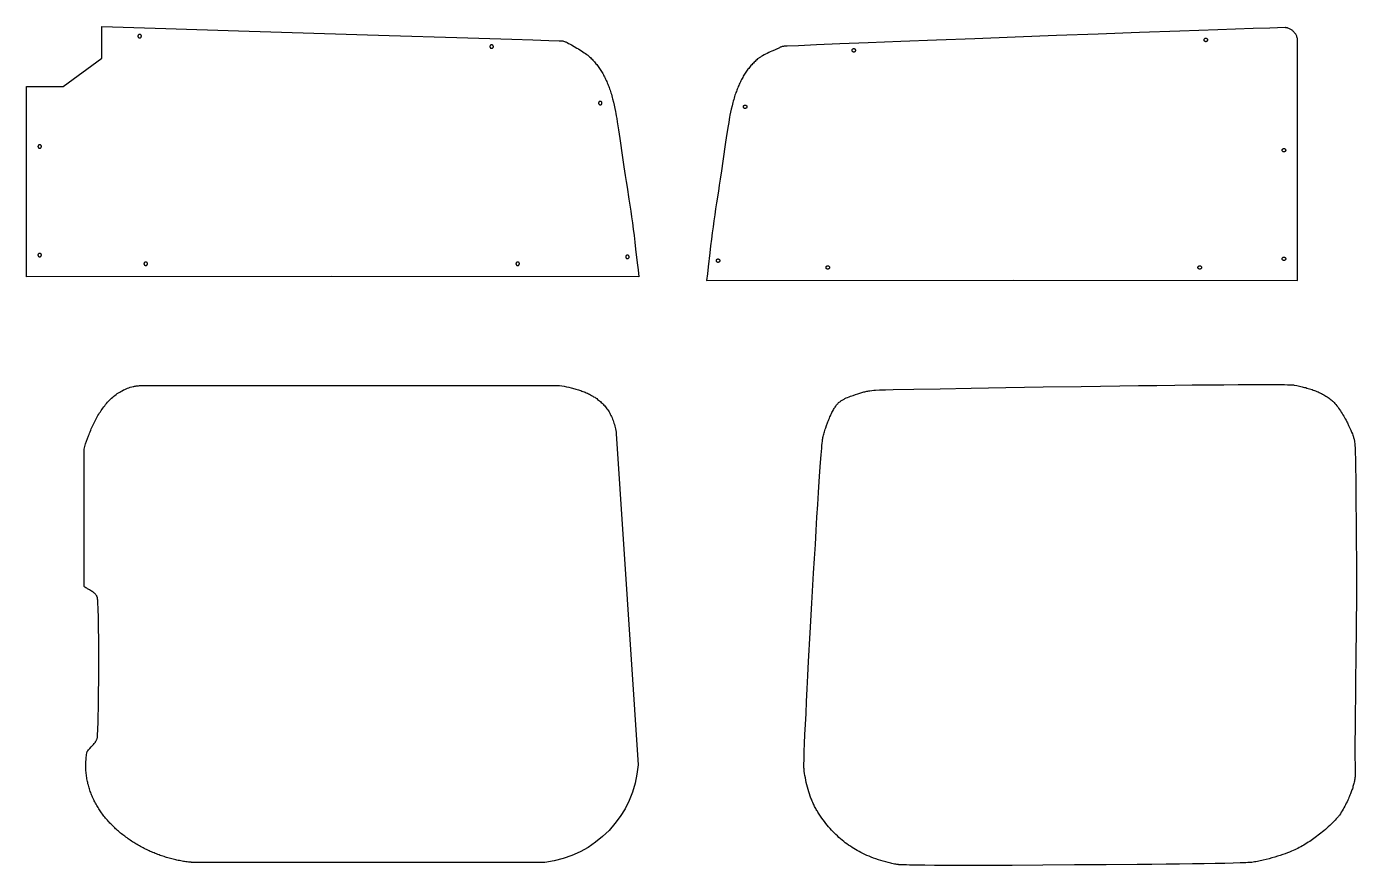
# Model space of a CAD drawing. Extents: x 123 to 7211, y -6292 to -543.
# Drawn here: x 3023 to 4553, y -5514 to -4548 of the extents above; entities that cross this region are included whole.
import ezdxf

# ---------------------------------------------------------------- set-up
doc = ezdxf.new("R2010")
doc.units = 0
doc.layers.add('Default_Layer', color=1, linetype='CONTINUOUS')

msp = doc.modelspace()

# ---------------------------------------------------------------- linework, layer by layer
at = {"layer": 'Default_Layer'}
for points in [[(3727.3, -4836.1), (3374, -4835.8), (3022.8, -4836.2), (3022.8, -4617.2), (3064.9, -4617.2), (3109.4, -4584.6), (3109.4, -4548.1), (3182.9, -4550.4), (3266.6, -4553), (3440.1, -4558.3), (3517.7, -4560.7), (3580.9, -4562.7), (3605.3, -4563.5), (3623.7, -4564.1), (3635.5, -4564.5), (3638.7, -4564.6), (3639.6, -4564.7), (3639.9, -4564.7), (3640.7, -4564.9), (3641.6, -4565.2), (3642.4, -4565.5), (3643.1, -4565.8), (3643.9, -4566.2), (3644.7, -4566.6), (3646.2, -4567.4), (3647.5, -4568.1), (3649.8, -4569.3), (3652.7, -4571), (3656, -4572.9), (3657.8, -4573.9), (3659.5, -4575), (3661.3, -4576.1), (3662.9, -4577.1), (3664.5, -4578.2), (3666, -4579.2), (3667.3, -4580.2), (3667.9, -4580.7), (3668.5, -4581.1), (3669.5, -4582), (3670.5, -4582.9), (3671.5, -4583.8), (3672.5, -4584.8), (3673.4, -4585.8), (3674.4, -4586.8), (3675.3, -4587.8), (3676.2, -4588.8), (3677.1, -4589.8), (3677.9, -4590.9), (3678.8, -4591.9), (3679.6, -4593), (3680.4, -4594.1), (3681.2, -4595.2), (3682, -4596.3), (3682.8, -4597.4), (3683.5, -4598.6), (3684.2, -4599.8), (3685, -4601), (3685.7, -4602.2), (3686.4, -4603.5), (3687.1, -4604.8), (3687.7, -4606.1), (3688.4, -4607.5), (3689, -4608.8), (3689.6, -4610.2), (3690.3, -4611.5), (3690.8, -4612.9), (3691.4, -4614.3), (3692, -4615.7), (3692.5, -4617), (3693, -4618.4), (3693.5, -4619.8), (3694.1, -4621.3), (3694.6, -4622.9), (3695.1, -4624.5), (3695.6, -4626.1), (3696, -4627.9), (3696.5, -4629.6), (3697, -4631.4), (3697.9, -4635), (3698.8, -4638.7), (3699.6, -4642.4), (3700.4, -4645.9), (3700.8, -4648), (3701.2, -4650.7), (3701.8, -4654), (3702.4, -4657.9), (3703.8, -4666.8), (3705.3, -4677), (3708.5, -4698.9), (3710.1, -4709.6), (3711.6, -4719.5), (3712.6, -4726.3), (3713.7, -4733.1), (3715.8, -4746.8), (3716.9, -4753.6), (3717.9, -4760.5), (3718.9, -4767.3), (3719.8, -4774.2), (3720.7, -4781.2), (3721.7, -4788.7), (3722.6, -4796.4), (3723.5, -4804.3), (3725.4, -4820.3), (3726.3, -4828.3), (3727.3, -4836.1)], [(3150.8, -4559.1), (3150.8, -4559.3), (3150.9, -4559.5), (3150.9, -4559.7), (3151, -4559.9), (3151.1, -4560.1), (3151.2, -4560.3), (3151.3, -4560.4), (3151.4, -4560.6), (3151.5, -4560.7), (3151.7, -4560.8), (3151.9, -4560.9), (3152, -4561), (3152.2, -4561.1), (3152.4, -4561.1), (3152.6, -4561.1), (3152.8, -4561.1), (3153, -4561.1), (3153.2, -4561.1), (3153.4, -4561.1), (3153.6, -4561), (3153.8, -4560.9), (3153.9, -4560.8), (3154.1, -4560.7), (3154.2, -4560.6), (3154.4, -4560.4), (3154.5, -4560.3), (3154.6, -4560.1), (3154.7, -4559.9), (3154.7, -4559.7), (3154.8, -4559.5), (3154.8, -4559.3), (3154.8, -4559.1), (3154.8, -4558.9), (3154.8, -4558.7), (3154.7, -4558.5), (3154.7, -4558.4), (3154.6, -4558.2), (3154.5, -4558), (3154.4, -4557.9), (3154.2, -4557.7), (3154.1, -4557.6), (3153.9, -4557.5), (3153.8, -4557.4), (3153.6, -4557.3), (3153.4, -4557.2), (3153.2, -4557.2), (3153, -4557.2), (3152.8, -4557.1), (3152.6, -4557.2), (3152.4, -4557.2), (3152.2, -4557.2), (3152, -4557.3), (3151.9, -4557.4), (3151.7, -4557.5), (3151.5, -4557.6), (3151.4, -4557.7), (3151.3, -4557.9), (3151.2, -4558), (3151.1, -4558.2), (3151, -4558.4), (3150.9, -4558.5), (3150.9, -4558.7), (3150.8, -4558.9), (3150.8, -4559.1)], [(4485.2, -4562.9), (4485.2, -4562.8), (4485, -4561.9), (4484.8, -4561), (4484.5, -4560.1), (4484.2, -4559.3), (4483.9, -4558.5), (4483.5, -4557.7), (4483, -4556.9), (4482.5, -4556.2), (4482, -4555.5), (4481.4, -4554.8), (4480.8, -4554.1), (4480.2, -4553.5), (4479.5, -4552.9), (4478.8, -4552.4), (4478.1, -4551.9), (4477.4, -4551.4), (4476.6, -4551), (4475.8, -4550.6), (4475, -4550.2), (4474.1, -4549.9), (4473.4, -4549.7), (4472.6, -4549.5), (4471.8, -4549.4), (4471.1, -4549.3), (4471, -4549.2), (4453.1, -4549.8), (4434.2, -4550.4), (4393.5, -4551.8), (4349.6, -4553.4), (4303.4, -4555), (4255.9, -4556.7), (4207.9, -4558.5), (4160.3, -4560.3), (4114, -4562.1), (4069.7, -4563.8), (4028.5, -4565.4), (3991.1, -4566.8), (3958.5, -4568.1), (3931.5, -4569.2), (3911.1, -4570.1), (3898, -4570.6), (3894.5, -4570.8), (3893.5, -4570.9), (3893.2, -4570.9), (3892.3, -4571.1), (3891.5, -4571.4), (3890.7, -4571.7), (3889.9, -4572), (3889.1, -4572.4), (3888.4, -4572.8), (3886.8, -4573.6), (3886.3, -4573.8), (3885.5, -4574.2), (3883.2, -4575.2), (3880.2, -4576.5), (3878.5, -4577.3), (3876.7, -4578.1), (3874.9, -4579), (3873.1, -4579.9), (3871.3, -4580.8), (3869.6, -4581.8), (3867.9, -4582.7), (3867.2, -4583.2), (3866.4, -4583.6), (3865.7, -4584.1), (3865.1, -4584.6), (3864.5, -4585), (3863.9, -4585.4), (3862.9, -4586.3), (3861.9, -4587.2), (3860.9, -4588.2), (3859.9, -4589.1), (3859, -4590.1), (3858.1, -4591.1), (3857.1, -4592.1), (3856.2, -4593.1), (3855.3, -4594.1), (3854.5, -4595.2), (3853.6, -4596.3), (3852.8, -4597.3), (3852, -4598.4), (3851.2, -4599.5), (3850.4, -4600.6), (3849.6, -4601.8), (3848.9, -4602.9), (3848.2, -4604.1), (3847.4, -4605.3), (3846.7, -4606.6), (3846, -4607.8), (3845.3, -4609.1), (3844.7, -4610.4), (3844, -4611.8), (3843.4, -4613.1), (3842.8, -4614.5), (3842.2, -4615.9), (3841.6, -4617.2), (3841, -4618.6), (3840.4, -4620), (3839.9, -4621.4), (3839.4, -4622.7), (3838.9, -4624.1), (3838.4, -4625.6), (3837.8, -4627.2), (3837.3, -4628.8), (3836.9, -4630.5), (3836.4, -4632.2), (3835.9, -4633.9), (3835.4, -4635.7), (3834.5, -4639.4), (3833.6, -4643), (3832.8, -4646.7), (3832, -4650.2), (3831.6, -4652.3), (3831.2, -4655), (3830.6, -4658.4), (3830, -4662.2), (3828.6, -4671.1), (3827.1, -4681.3), (3823.9, -4703.2), (3822.3, -4714), (3820.8, -4723.8), (3819.8, -4730.6), (3818.7, -4737.5), (3816.6, -4751.1), (3815.5, -4758), (3814.5, -4764.8), (3813.5, -4771.7), (3812.6, -4778.5), (3811.7, -4785.6), (3810.7, -4793), (3809.8, -4800.7), (3808.9, -4808.6), (3807, -4824.6), (3806.1, -4832.6), (3805.1, -4840.5), (4158.4, -4840.1), (4485.2, -4840.6), (4485.2, -4568), (4485.2, -4562.9)], [(3555.8, -4571.1), (3555.8, -4571.3), (3555.9, -4571.5), (3555.9, -4571.7), (3556, -4571.9), (3556.1, -4572.1), (3556.2, -4572.3), (3556.3, -4572.4), (3556.4, -4572.6), (3556.5, -4572.7), (3556.7, -4572.8), (3556.9, -4572.9), (3557, -4573), (3557.2, -4573.1), (3557.4, -4573.1), (3557.6, -4573.1), (3557.8, -4573.1), (3558, -4573.1), (3558.2, -4573.1), (3558.4, -4573.1), (3558.6, -4573), (3558.8, -4572.9), (3558.9, -4572.8), (3559.1, -4572.7), (3559.2, -4572.6), (3559.4, -4572.4), (3559.5, -4572.3), (3559.6, -4572.1), (3559.7, -4571.9), (3559.7, -4571.7), (3559.8, -4571.5), (3559.8, -4571.3), (3559.8, -4571.1), (3559.8, -4570.9), (3559.8, -4570.7), (3559.7, -4570.5), (3559.7, -4570.4), (3559.6, -4570.2), (3559.5, -4570), (3559.4, -4569.9), (3559.2, -4569.7), (3559.1, -4569.6), (3558.9, -4569.5), (3558.8, -4569.4), (3558.6, -4569.3), (3558.4, -4569.2), (3558.2, -4569.2), (3558, -4569.2), (3557.8, -4569.1), (3557.6, -4569.2), (3557.4, -4569.2), (3557.2, -4569.2), (3557, -4569.3), (3556.9, -4569.4), (3556.7, -4569.5), (3556.5, -4569.6), (3556.4, -4569.7), (3556.3, -4569.9), (3556.2, -4570), (3556.1, -4570.2), (3556, -4570.4), (3555.9, -4570.5), (3555.9, -4570.7), (3555.8, -4570.9), (3555.8, -4571.1)], [(3976.6, -4575.5), (3976.6, -4575.7), (3976.5, -4575.9), (3976.5, -4576.1), (3976.4, -4576.2), (3976.3, -4576.4), (3976.2, -4576.6), (3976.1, -4576.7), (3976, -4576.9), (3975.9, -4577), (3975.7, -4577.1), (3975.5, -4577.2), (3975.4, -4577.3), (3975.2, -4577.4), (3975, -4577.4), (3974.8, -4577.5), (3974.6, -4577.5), (3974.4, -4577.5), (3974.2, -4577.4), (3974, -4577.4), (3973.8, -4577.3), (3973.6, -4577.2), (3973.5, -4577.1), (3973.3, -4577), (3973.2, -4576.9), (3973, -4576.7), (3972.9, -4576.6), (3972.8, -4576.4), (3972.7, -4576.2), (3972.7, -4576.1), (3972.6, -4575.9), (3972.6, -4575.7), (3972.6, -4575.5), (3972.6, -4575.3), (3972.6, -4575.1), (3972.7, -4574.9), (3972.7, -4574.7), (3972.8, -4574.5), (3972.9, -4574.3), (3973, -4574.2), (3973.2, -4574.1), (3973.3, -4573.9), (3973.5, -4573.8), (3973.6, -4573.7), (3973.8, -4573.6), (3974, -4573.6), (3974.2, -4573.5), (3974.4, -4573.5), (3974.6, -4573.5), (3974.8, -4573.5), (3975, -4573.5), (3975.2, -4573.6), (3975.4, -4573.6), (3975.5, -4573.7), (3975.7, -4573.8), (3975.9, -4573.9), (3976, -4574.1), (3976.1, -4574.2), (3976.2, -4574.3), (3976.3, -4574.5), (3976.4, -4574.7), (3976.5, -4574.9), (3976.5, -4575.1), (3976.6, -4575.3), (3976.6, -4575.5)], [(4381.6, -4563.5), (4381.6, -4563.7), (4381.5, -4563.9), (4381.5, -4564.1), (4381.4, -4564.2), (4381.3, -4564.4), (4381.2, -4564.6), (4381.1, -4564.7), (4381, -4564.9), (4380.9, -4565), (4380.7, -4565.1), (4380.5, -4565.2), (4380.4, -4565.3), (4380.2, -4565.4), (4380, -4565.4), (4379.8, -4565.5), (4379.6, -4565.5), (4379.4, -4565.5), (4379.2, -4565.4), (4379, -4565.4), (4378.8, -4565.3), (4378.6, -4565.2), (4378.5, -4565.1), (4378.3, -4565), (4378.2, -4564.9), (4378, -4564.7), (4377.9, -4564.6), (4377.8, -4564.4), (4377.7, -4564.2), (4377.7, -4564.1), (4377.6, -4563.9), (4377.6, -4563.7), (4377.6, -4563.5), (4377.6, -4563.3), (4377.6, -4563.1), (4377.7, -4562.9), (4377.7, -4562.7), (4377.8, -4562.5), (4377.9, -4562.3), (4378, -4562.2), (4378.2, -4562.1), (4378.3, -4561.9), (4378.5, -4561.8), (4378.6, -4561.7), (4378.8, -4561.6), (4379, -4561.6), (4379.2, -4561.5), (4379.4, -4561.5), (4379.6, -4561.5), (4379.8, -4561.5), (4380, -4561.5), (4380.2, -4561.6), (4380.4, -4561.6), (4380.5, -4561.7), (4380.7, -4561.8), (4380.9, -4561.9), (4381, -4562.1), (4381.1, -4562.2), (4381.2, -4562.3), (4381.3, -4562.5), (4381.4, -4562.7), (4381.5, -4562.9), (4381.5, -4563.1), (4381.6, -4563.3), (4381.6, -4563.5)], [(3680.8, -4636.1), (3680.8, -4636.3), (3680.9, -4636.5), (3680.9, -4636.7), (3681, -4636.9), (3681.1, -4637.1), (3681.2, -4637.3), (3681.3, -4637.4), (3681.4, -4637.6), (3681.5, -4637.7), (3681.7, -4637.8), (3681.9, -4637.9), (3682, -4638), (3682.2, -4638.1), (3682.4, -4638.1), (3682.6, -4638.1), (3682.8, -4638.1), (3683, -4638.1), (3683.2, -4638.1), (3683.4, -4638.1), (3683.6, -4638), (3683.8, -4637.9), (3683.9, -4637.8), (3684.1, -4637.7), (3684.2, -4637.6), (3684.4, -4637.4), (3684.5, -4637.3), (3684.6, -4637.1), (3684.7, -4636.9), (3684.7, -4636.7), (3684.8, -4636.5), (3684.8, -4636.3), (3684.8, -4636.1), (3684.8, -4635.9), (3684.8, -4635.7), (3684.7, -4635.5), (3684.7, -4635.4), (3684.6, -4635.2), (3684.5, -4635), (3684.4, -4634.9), (3684.2, -4634.7), (3684.1, -4634.6), (3683.9, -4634.5), (3683.8, -4634.4), (3683.6, -4634.3), (3683.4, -4634.2), (3683.2, -4634.2), (3683, -4634.2), (3682.8, -4634.1), (3682.6, -4634.2), (3682.4, -4634.2), (3682.2, -4634.2), (3682, -4634.3), (3681.9, -4634.4), (3681.7, -4634.5), (3681.5, -4634.6), (3681.4, -4634.7), (3681.3, -4634.9), (3681.2, -4635), (3681.1, -4635.2), (3681, -4635.4), (3680.9, -4635.5), (3680.9, -4635.7), (3680.8, -4635.9), (3680.8, -4636.1)], [(3851.6, -4640.5), (3851.6, -4640.7), (3851.5, -4640.9), (3851.5, -4641.1), (3851.4, -4641.2), (3851.3, -4641.4), (3851.2, -4641.6), (3851.1, -4641.7), (3851, -4641.9), (3850.9, -4642), (3850.7, -4642.1), (3850.5, -4642.2), (3850.4, -4642.3), (3850.2, -4642.4), (3850, -4642.4), (3849.8, -4642.5), (3849.6, -4642.5), (3849.4, -4642.5), (3849.2, -4642.4), (3849, -4642.4), (3848.8, -4642.3), (3848.6, -4642.2), (3848.5, -4642.1), (3848.3, -4642), (3848.2, -4641.9), (3848, -4641.7), (3847.9, -4641.6), (3847.8, -4641.4), (3847.7, -4641.2), (3847.7, -4641.1), (3847.6, -4640.9), (3847.6, -4640.7), (3847.6, -4640.5), (3847.6, -4640.3), (3847.6, -4640.1), (3847.7, -4639.9), (3847.7, -4639.7), (3847.8, -4639.5), (3847.9, -4639.3), (3848, -4639.2), (3848.2, -4639.1), (3848.3, -4638.9), (3848.5, -4638.8), (3848.6, -4638.7), (3848.8, -4638.6), (3849, -4638.6), (3849.2, -4638.5), (3849.4, -4638.5), (3849.6, -4638.5), (3849.8, -4638.5), (3850, -4638.5), (3850.2, -4638.6), (3850.4, -4638.6), (3850.5, -4638.7), (3850.7, -4638.8), (3850.9, -4638.9), (3851, -4639.1), (3851.1, -4639.2), (3851.2, -4639.3), (3851.3, -4639.5), (3851.4, -4639.7), (3851.5, -4639.9), (3851.5, -4640.1), (3851.6, -4640.3), (3851.6, -4640.5)], [(3035.8, -4686.1), (3035.8, -4686.3), (3035.9, -4686.5), (3035.9, -4686.7), (3036, -4686.9), (3036.1, -4687.1), (3036.2, -4687.3), (3036.3, -4687.4), (3036.4, -4687.6), (3036.5, -4687.7), (3036.7, -4687.8), (3036.9, -4687.9), (3037, -4688), (3037.2, -4688.1), (3037.4, -4688.1), (3037.6, -4688.1), (3037.8, -4688.1), (3038, -4688.1), (3038.2, -4688.1), (3038.4, -4688.1), (3038.6, -4688), (3038.8, -4687.9), (3038.9, -4687.8), (3039.1, -4687.7), (3039.2, -4687.6), (3039.4, -4687.4), (3039.5, -4687.3), (3039.6, -4687.1), (3039.7, -4686.9), (3039.7, -4686.7), (3039.8, -4686.5), (3039.8, -4686.3), (3039.8, -4686.1), (3039.8, -4685.9), (3039.8, -4685.7), (3039.7, -4685.5), (3039.7, -4685.4), (3039.6, -4685.2), (3039.5, -4685), (3039.4, -4684.9), (3039.2, -4684.7), (3039.1, -4684.6), (3038.9, -4684.5), (3038.8, -4684.4), (3038.6, -4684.3), (3038.4, -4684.2), (3038.2, -4684.2), (3038, -4684.2), (3037.8, -4684.1), (3037.6, -4684.2), (3037.4, -4684.2), (3037.2, -4684.2), (3037, -4684.3), (3036.9, -4684.4), (3036.7, -4684.5), (3036.5, -4684.6), (3036.4, -4684.7), (3036.3, -4684.9), (3036.2, -4685), (3036.1, -4685.2), (3036, -4685.4), (3035.9, -4685.5), (3035.9, -4685.7), (3035.8, -4685.9), (3035.8, -4686.1)], [(4471.5, -4690.5), (4471.5, -4690.7), (4471.4, -4690.9), (4471.4, -4691.1), (4471.3, -4691.2), (4471.2, -4691.4), (4471.1, -4691.6), (4471, -4691.7), (4470.9, -4691.9), (4470.8, -4692), (4470.6, -4692.1), (4470.4, -4692.2), (4470.3, -4692.3), (4470.1, -4692.4), (4469.9, -4692.4), (4469.7, -4692.5), (4469.5, -4692.5), (4469.3, -4692.5), (4469.1, -4692.4), (4468.9, -4692.4), (4468.7, -4692.3), (4468.5, -4692.2), (4468.4, -4692.1), (4468.2, -4692), (4468.1, -4691.9), (4467.9, -4691.7), (4467.8, -4691.6), (4467.7, -4691.4), (4467.6, -4691.2), (4467.6, -4691.1), (4467.5, -4690.9), (4467.5, -4690.7), (4467.5, -4690.5), (4467.5, -4690.3), (4467.5, -4690.1), (4467.6, -4689.9), (4467.6, -4689.7), (4467.7, -4689.5), (4467.8, -4689.3), (4467.9, -4689.2), (4468.1, -4689.1), (4468.2, -4688.9), (4468.4, -4688.8), (4468.5, -4688.7), (4468.7, -4688.6), (4468.9, -4688.6), (4469.1, -4688.5), (4469.3, -4688.5), (4469.5, -4688.5), (4469.7, -4688.5), (4469.9, -4688.5), (4470.1, -4688.6), (4470.3, -4688.6), (4470.4, -4688.7), (4470.6, -4688.8), (4470.8, -4688.9), (4470.9, -4689.1), (4471, -4689.2), (4471.1, -4689.3), (4471.2, -4689.5), (4471.3, -4689.7), (4471.4, -4689.9), (4471.4, -4690.1), (4471.5, -4690.3), (4471.5, -4690.5)], [(3035.8, -4811.1), (3035.8, -4811.3), (3035.9, -4811.5), (3035.9, -4811.7), (3036, -4811.9), (3036.1, -4812.1), (3036.2, -4812.3), (3036.3, -4812.4), (3036.4, -4812.6), (3036.5, -4812.7), (3036.7, -4812.8), (3036.9, -4812.9), (3037, -4813), (3037.2, -4813.1), (3037.4, -4813.1), (3037.6, -4813.1), (3037.8, -4813.1), (3038, -4813.1), (3038.2, -4813.1), (3038.4, -4813.1), (3038.6, -4813), (3038.8, -4812.9), (3038.9, -4812.8), (3039.1, -4812.7), (3039.2, -4812.6), (3039.4, -4812.4), (3039.5, -4812.3), (3039.6, -4812.1), (3039.7, -4811.9), (3039.7, -4811.7), (3039.8, -4811.5), (3039.8, -4811.3), (3039.8, -4811.1), (3039.8, -4810.9), (3039.8, -4810.7), (3039.7, -4810.5), (3039.7, -4810.4), (3039.6, -4810.2), (3039.5, -4810), (3039.4, -4809.9), (3039.2, -4809.7), (3039.1, -4809.6), (3038.9, -4809.5), (3038.8, -4809.4), (3038.6, -4809.3), (3038.4, -4809.2), (3038.2, -4809.2), (3038, -4809.2), (3037.8, -4809.1), (3037.6, -4809.2), (3037.4, -4809.2), (3037.2, -4809.2), (3037, -4809.3), (3036.9, -4809.4), (3036.7, -4809.5), (3036.5, -4809.6), (3036.4, -4809.7), (3036.3, -4809.9), (3036.2, -4810), (3036.1, -4810.2), (3036, -4810.4), (3035.9, -4810.5), (3035.9, -4810.7), (3035.8, -4810.9), (3035.8, -4811.1)], [(3157.8, -4821.1), (3157.8, -4821.3), (3157.9, -4821.5), (3157.9, -4821.7), (3158, -4821.9), (3158.1, -4822.1), (3158.2, -4822.3), (3158.3, -4822.4), (3158.4, -4822.6), (3158.5, -4822.7), (3158.7, -4822.8), (3158.9, -4822.9), (3159, -4823), (3159.2, -4823.1), (3159.4, -4823.1), (3159.6, -4823.1), (3159.8, -4823.1), (3160, -4823.1), (3160.2, -4823.1), (3160.4, -4823.1), (3160.6, -4823), (3160.8, -4822.9), (3160.9, -4822.8), (3161.1, -4822.7), (3161.2, -4822.6), (3161.4, -4822.4), (3161.5, -4822.3), (3161.6, -4822.1), (3161.7, -4821.9), (3161.7, -4821.7), (3161.8, -4821.5), (3161.8, -4821.3), (3161.8, -4821.1), (3161.8, -4820.9), (3161.8, -4820.7), (3161.7, -4820.5), (3161.7, -4820.4), (3161.6, -4820.2), (3161.5, -4820), (3161.4, -4819.9), (3161.2, -4819.7), (3161.1, -4819.6), (3160.9, -4819.5), (3160.8, -4819.4), (3160.6, -4819.3), (3160.4, -4819.2), (3160.2, -4819.2), (3160, -4819.2), (3159.8, -4819.1), (3159.6, -4819.2), (3159.4, -4819.2), (3159.2, -4819.2), (3159, -4819.3), (3158.9, -4819.4), (3158.7, -4819.5), (3158.5, -4819.6), (3158.4, -4819.7), (3158.3, -4819.9), (3158.2, -4820), (3158.1, -4820.2), (3158, -4820.4), (3157.9, -4820.5), (3157.9, -4820.7), (3157.8, -4820.9), (3157.8, -4821.1)], [(3585.8, -4821.1), (3585.8, -4821.3), (3585.9, -4821.5), (3585.9, -4821.7), (3586, -4821.9), (3586.1, -4822.1), (3586.2, -4822.3), (3586.3, -4822.4), (3586.4, -4822.6), (3586.5, -4822.7), (3586.7, -4822.8), (3586.9, -4822.9), (3587, -4823), (3587.2, -4823.1), (3587.4, -4823.1), (3587.6, -4823.1), (3587.8, -4823.1), (3588, -4823.1), (3588.2, -4823.1), (3588.4, -4823.1), (3588.6, -4823), (3588.8, -4822.9), (3588.9, -4822.8), (3589.1, -4822.7), (3589.2, -4822.6), (3589.4, -4822.4), (3589.5, -4822.3), (3589.6, -4822.1), (3589.7, -4821.9), (3589.7, -4821.7), (3589.8, -4821.5), (3589.8, -4821.3), (3589.8, -4821.1), (3589.8, -4820.9), (3589.8, -4820.7), (3589.7, -4820.5), (3589.7, -4820.4), (3589.6, -4820.2), (3589.5, -4820), (3589.4, -4819.9), (3589.2, -4819.7), (3589.1, -4819.6), (3588.9, -4819.5), (3588.8, -4819.4), (3588.6, -4819.3), (3588.4, -4819.2), (3588.2, -4819.2), (3588, -4819.2), (3587.8, -4819.1), (3587.6, -4819.2), (3587.4, -4819.2), (3587.2, -4819.2), (3587, -4819.3), (3586.9, -4819.4), (3586.7, -4819.5), (3586.5, -4819.6), (3586.4, -4819.7), (3586.3, -4819.9), (3586.2, -4820), (3586.1, -4820.2), (3586, -4820.4), (3585.9, -4820.5), (3585.9, -4820.7), (3585.8, -4820.9), (3585.8, -4821.1)], [(3712.1, -4813.2), (3712.1, -4813.5), (3712.1, -4813.7), (3712.2, -4813.8), (3712.2, -4814), (3712.3, -4814.2), (3712.4, -4814.4), (3712.5, -4814.5), (3712.6, -4814.7), (3712.8, -4814.8), (3712.9, -4814.9), (3713.1, -4815), (3713.3, -4815.1), (3713.5, -4815.2), (3713.7, -4815.2), (3713.9, -4815.2), (3714.1, -4815.2), (3714.3, -4815.2), (3714.5, -4815.2), (3714.7, -4815.2), (3714.8, -4815.1), (3715, -4815), (3715.2, -4814.9), (3715.3, -4814.8), (3715.5, -4814.7), (3715.6, -4814.5), (3715.7, -4814.4), (3715.8, -4814.2), (3715.9, -4814), (3716, -4813.8), (3716, -4813.7), (3716.1, -4813.5), (3716.1, -4813.2), (3716.1, -4813), (3716, -4812.8), (3716, -4812.7), (3715.9, -4812.5), (3715.8, -4812.3), (3715.7, -4812.1), (3715.6, -4812), (3715.5, -4811.8), (3715.3, -4811.7), (3715.2, -4811.6), (3715, -4811.5), (3714.8, -4811.4), (3714.7, -4811.3), (3714.5, -4811.3), (3714.3, -4811.3), (3714.1, -4811.2), (3713.9, -4811.3), (3713.7, -4811.3), (3713.5, -4811.3), (3713.3, -4811.4), (3713.1, -4811.5), (3712.9, -4811.6), (3712.8, -4811.7), (3712.6, -4811.8), (3712.5, -4812), (3712.4, -4812.1), (3712.3, -4812.3), (3712.2, -4812.5), (3712.2, -4812.7), (3712.1, -4812.8), (3712.1, -4813), (3712.1, -4813.2)], [(3820.3, -4817.6), (3820.3, -4817.8), (3820.3, -4818), (3820.3, -4818.2), (3820.2, -4818.4), (3820.1, -4818.5), (3820, -4818.7), (3819.9, -4818.8), (3819.8, -4819), (3819.6, -4819.1), (3819.5, -4819.2), (3819.3, -4819.3), (3819.1, -4819.4), (3818.9, -4819.5), (3818.7, -4819.5), (3818.5, -4819.6), (3818.3, -4819.6), (3818.1, -4819.6), (3817.9, -4819.5), (3817.7, -4819.5), (3817.6, -4819.4), (3817.4, -4819.3), (3817.2, -4819.2), (3817.1, -4819.1), (3816.9, -4819), (3816.8, -4818.8), (3816.7, -4818.7), (3816.6, -4818.5), (3816.5, -4818.4), (3816.4, -4818.2), (3816.4, -4818), (3816.4, -4817.8), (3816.3, -4817.6), (3816.4, -4817.4), (3816.4, -4817.2), (3816.4, -4817), (3816.5, -4816.8), (3816.6, -4816.6), (3816.7, -4816.5), (3816.8, -4816.3), (3816.9, -4816.2), (3817.1, -4816), (3817.2, -4815.9), (3817.4, -4815.8), (3817.6, -4815.7), (3817.7, -4815.7), (3817.9, -4815.6), (3818.1, -4815.6), (3818.3, -4815.6), (3818.5, -4815.6), (3818.7, -4815.6), (3818.9, -4815.7), (3819.1, -4815.7), (3819.3, -4815.8), (3819.5, -4815.9), (3819.6, -4816), (3819.8, -4816.2), (3819.9, -4816.3), (3820, -4816.5), (3820.1, -4816.6), (3820.2, -4816.8), (3820.3, -4817), (3820.3, -4817.2), (3820.3, -4817.4), (3820.3, -4817.6)], [(4471.5, -4815.5), (4471.5, -4815.7), (4471.4, -4815.9), (4471.4, -4816.1), (4471.3, -4816.2), (4471.2, -4816.4), (4471.1, -4816.6), (4471, -4816.7), (4470.9, -4816.9), (4470.8, -4817), (4470.6, -4817.1), (4470.4, -4817.2), (4470.3, -4817.3), (4470.1, -4817.4), (4469.9, -4817.4), (4469.7, -4817.5), (4469.5, -4817.5), (4469.3, -4817.5), (4469.1, -4817.4), (4468.9, -4817.4), (4468.7, -4817.3), (4468.5, -4817.2), (4468.4, -4817.1), (4468.2, -4817), (4468.1, -4816.9), (4467.9, -4816.7), (4467.8, -4816.6), (4467.7, -4816.4), (4467.6, -4816.2), (4467.6, -4816.1), (4467.5, -4815.9), (4467.5, -4815.7), (4467.5, -4815.5), (4467.5, -4815.3), (4467.5, -4815.1), (4467.6, -4814.9), (4467.6, -4814.7), (4467.7, -4814.5), (4467.8, -4814.3), (4467.9, -4814.2), (4468.1, -4814.1), (4468.2, -4813.9), (4468.4, -4813.8), (4468.5, -4813.7), (4468.7, -4813.6), (4468.9, -4813.6), (4469.1, -4813.5), (4469.3, -4813.5), (4469.5, -4813.5), (4469.7, -4813.5), (4469.9, -4813.5), (4470.1, -4813.6), (4470.3, -4813.6), (4470.4, -4813.7), (4470.6, -4813.8), (4470.8, -4813.9), (4470.9, -4814.1), (4471, -4814.2), (4471.1, -4814.3), (4471.2, -4814.5), (4471.3, -4814.7), (4471.4, -4814.9), (4471.4, -4815.1), (4471.5, -4815.3), (4471.5, -4815.5)], [(3946.6, -4825.5), (3946.6, -4825.7), (3946.5, -4825.9), (3946.5, -4826.1), (3946.4, -4826.2), (3946.3, -4826.4), (3946.2, -4826.6), (3946.1, -4826.7), (3946, -4826.9), (3945.9, -4827), (3945.7, -4827.1), (3945.5, -4827.2), (3945.4, -4827.3), (3945.2, -4827.4), (3945, -4827.4), (3944.8, -4827.5), (3944.6, -4827.5), (3944.4, -4827.5), (3944.2, -4827.4), (3944, -4827.4), (3943.8, -4827.3), (3943.6, -4827.2), (3943.5, -4827.1), (3943.3, -4827), (3943.2, -4826.9), (3943, -4826.7), (3942.9, -4826.6), (3942.8, -4826.4), (3942.7, -4826.2), (3942.7, -4826.1), (3942.6, -4825.9), (3942.6, -4825.7), (3942.6, -4825.5), (3942.6, -4825.3), (3942.6, -4825.1), (3942.7, -4824.9), (3942.7, -4824.7), (3942.8, -4824.5), (3942.9, -4824.3), (3943, -4824.2), (3943.2, -4824.1), (3943.3, -4823.9), (3943.5, -4823.8), (3943.6, -4823.7), (3943.8, -4823.6), (3944, -4823.6), (3944.2, -4823.5), (3944.4, -4823.5), (3944.6, -4823.5), (3944.8, -4823.5), (3945, -4823.5), (3945.2, -4823.6), (3945.4, -4823.6), (3945.5, -4823.7), (3945.7, -4823.8), (3945.9, -4823.9), (3946, -4824.1), (3946.1, -4824.2), (3946.2, -4824.3), (3946.3, -4824.5), (3946.4, -4824.7), (3946.5, -4824.9), (3946.5, -4825.1), (3946.6, -4825.3), (3946.6, -4825.5)], [(4374.6, -4825.5), (4374.6, -4825.7), (4374.5, -4825.9), (4374.5, -4826.1), (4374.4, -4826.2), (4374.3, -4826.4), (4374.2, -4826.6), (4374.1, -4826.7), (4374, -4826.9), (4373.9, -4827), (4373.7, -4827.1), (4373.5, -4827.2), (4373.4, -4827.3), (4373.2, -4827.4), (4373, -4827.4), (4372.8, -4827.5), (4372.6, -4827.5), (4372.4, -4827.5), (4372.2, -4827.4), (4372, -4827.4), (4371.8, -4827.3), (4371.6, -4827.2), (4371.5, -4827.1), (4371.3, -4827), (4371.2, -4826.9), (4371, -4826.7), (4370.9, -4826.6), (4370.8, -4826.4), (4370.7, -4826.2), (4370.7, -4826.1), (4370.6, -4825.9), (4370.6, -4825.7), (4370.6, -4825.5), (4370.6, -4825.3), (4370.6, -4825.1), (4370.7, -4824.9), (4370.7, -4824.7), (4370.8, -4824.5), (4370.9, -4824.3), (4371, -4824.2), (4371.2, -4824.1), (4371.3, -4823.9), (4371.5, -4823.8), (4371.6, -4823.7), (4371.8, -4823.6), (4372, -4823.6), (4372.2, -4823.5), (4372.4, -4823.5), (4372.6, -4823.5), (4372.8, -4823.5), (4373, -4823.5), (4373.2, -4823.6), (4373.4, -4823.6), (4373.5, -4823.7), (4373.7, -4823.8), (4373.9, -4823.9), (4374, -4824.1), (4374.1, -4824.2), (4374.2, -4824.3), (4374.3, -4824.5), (4374.4, -4824.7), (4374.5, -4824.9), (4374.5, -4825.1), (4374.6, -4825.3), (4374.6, -4825.5)], [(4432.6, -5510.4), (4431.6, -5510.5), (4430, -5510.6), (4428, -5510.7), (4425.5, -5510.8), (4422.5, -5510.9), (4419.1, -5511), (4411, -5511.2), (4401.4, -5511.5), (4390.2, -5511.7), (4377.8, -5511.9), (4364.2, -5512.1), (4349.5, -5512.3), (4334, -5512.5), (4317.6, -5512.7), (4300.6, -5512.8), (4265.1, -5513.1), (4228.5, -5513.4), (4192, -5513.6), (4156.6, -5513.8), (4139.6, -5513.8), (4123.3, -5513.9), (4107.7, -5513.9), (4093.1, -5513.9), (4079.6, -5513.9), (4067.3, -5513.8), (4056.2, -5513.7), (4046.7, -5513.6), (4038.7, -5513.5), (4035.3, -5513.4), (4032.4, -5513.4), (4030, -5513.3), (4028, -5513.2), (4026.5, -5513.1), (4026, -5513), (4025.6, -5513), (4024.2, -5512.8), (4022.8, -5512.5), (4021.4, -5512.3), (4020, -5512), (4018.5, -5511.7), (4017.1, -5511.3), (4015.7, -5511), (4014.2, -5510.7), (4011.4, -5509.9), (4008.5, -5509.1), (4005.7, -5508.2), (4002.8, -5507.3), (4000.1, -5506.4), (3997.4, -5505.4), (3994.7, -5504.4), (3992.1, -5503.3), (3989.6, -5502.3), (3987.3, -5501.2), (3985, -5500.1), (3982.8, -5499), (3980.7, -5497.9), (3978.6, -5496.8), (3976.6, -5495.6), (3974.5, -5494.4), (3972.5, -5493.1), (3970.6, -5491.8), (3968.6, -5490.5), (3966.7, -5489.1), (3964.8, -5487.7), (3962.9, -5486.2), (3961, -5484.7), (3959.2, -5483.2), (3957.4, -5481.6), (3955.7, -5480), (3953.9, -5478.4), (3952.3, -5476.7), (3950.6, -5475), (3948.9, -5473.2), (3947.3, -5471.4), (3945.6, -5469.5), (3944, -5467.6), (3942.3, -5465.6), (3940.7, -5463.5), (3939.2, -5461.4), (3937.6, -5459.3), (3936.2, -5457.2), (3934.7, -5455), (3933.3, -5452.7), (3932.7, -5451.6), (3932, -5450.5), (3931.3, -5449.4), (3930.7, -5448.2), (3930.1, -5447.1), (3929.5, -5445.9), (3928.9, -5444.8), (3928.4, -5443.6), (3927.8, -5442.5), (3927.3, -5441.3), (3926.8, -5440.1), (3926.3, -5438.9), (3925.8, -5437.7), (3925.3, -5436.5), (3924.8, -5435.3), (3924.4, -5434), (3923.5, -5431.5), (3922.7, -5429), (3921.9, -5426.4), (3921.2, -5423.8), (3920.5, -5421.2), (3919.9, -5418.5), (3919.3, -5415.9), (3918.8, -5413.2), (3918.3, -5410.5), (3917.9, -5407.9), (3917.6, -5405.2), (3917.3, -5402.6), (3917.2, -5401.6), (3917.2, -5400.3), (3917.2, -5398.4), (3917.2, -5396.1), (3917.3, -5393.4), (3917.4, -5390.2), (3917.6, -5382.7), (3918, -5373.7), (3918.4, -5363.3), (3919, -5351.7), (3919.6, -5339), (3920.3, -5325.2), (3921, -5310.6), (3921.8, -5295.3), (3922.6, -5279.3), (3924.4, -5246.1), (3926.3, -5211.8), (3928.3, -5177.5), (3929.3, -5160.7), (3930.3, -5144.3), (3931.2, -5128.3), (3932.2, -5113), (3933.1, -5098.4), (3934, -5084.7), (3934.8, -5072), (3935.6, -5060.4), (3936.4, -5050), (3937, -5041), (3937.6, -5033.6), (3937.9, -5030.4), (3938.2, -5027.7), (3938.4, -5025.4), (3938.6, -5023.5), (3938.8, -5022.2), (3938.9, -5021.7), (3939, -5021.3), (3939.3, -5020), (3939.6, -5018.6), (3940, -5017.3), (3940.4, -5015.9), (3940.8, -5014.5), (3941.2, -5013.1), (3941.7, -5011.7), (3942.2, -5010.2), (3943.2, -5007.4), (3944.2, -5004.5), (3944.8, -5003.1), (3945.3, -5001.7), (3945.9, -5000.3), (3946.5, -4998.9), (3947.1, -4997.6), (3947.6, -4996.3), (3948.2, -4995), (3948.8, -4993.7), (3949.4, -4992.5), (3950, -4991.3), (3950.7, -4990.2), (3951.3, -4989.1), (3951.9, -4988), (3952.5, -4987), (3953.1, -4986.1), (3953.7, -4985.2), (3954.2, -4984.3), (3954.8, -4983.6), (3955.4, -4982.9), (3956, -4982.3), (3956.5, -4981.7), (3957.1, -4981.1), (3957.8, -4980.6), (3958.4, -4980.1), (3959.1, -4979.6), (3959.8, -4979.1), (3960.5, -4978.6), (3961.2, -4978.2), (3962, -4977.7), (3962.8, -4977.3), (3963.5, -4976.9), (3964.3, -4976.5), (3965.9, -4975.7), (3967.5, -4975), (3969.1, -4974.4), (3970.7, -4973.8), (3972.3, -4973.2), (3973.8, -4972.7), (3976.7, -4971.7), (3979.1, -4970.9), (3980.3, -4970.5), (3981.4, -4970.1), (3982.5, -4969.7), (3983.7, -4969.4), (3984.8, -4969.1), (3986, -4968.8), (3987.2, -4968.5), (3988.3, -4968.2), (3989.5, -4968), (3990.7, -4967.8), (3991.9, -4967.5), (3993.1, -4967.3), (3995.4, -4967), (3997.8, -4966.7), (3998.4, -4966.6), (3999.7, -4966.6), (4004.1, -4966.4), (4010.9, -4966.3), (4019.8, -4966.1), (4043.5, -4965.6), (4073.9, -4965), (4109.7, -4964.4), (4149.6, -4963.7), (4192.3, -4963), (4236.3, -4962.4), (4280.5, -4961.7), (4302.2, -4961.5), (4323.4, -4961.2), (4344, -4960.9), (4363.9, -4960.7), (4382.7, -4960.6), (4400.4, -4960.4), (4416.8, -4960.3), (4431.8, -4960.2), (4445.1, -4960.2), (4456.7, -4960.2), (4461.7, -4960.2), (4466.2, -4960.3), (4470.2, -4960.3), (4473.7, -4960.4), (4476.6, -4960.5), (4478.9, -4960.6), (4480.5, -4960.7), (4481.1, -4960.8), (4481.6, -4960.8), (4484.5, -4961.4), (4487.4, -4962), (4490.3, -4962.7), (4491.7, -4963.1), (4493.2, -4963.5), (4494.6, -4963.8), (4496, -4964.3), (4497.5, -4964.7), (4498.9, -4965.1), (4500.3, -4965.6), (4501.8, -4966.1), (4503.2, -4966.6), (4504.6, -4967.1), (4505.9, -4967.6), (4507.3, -4968.2), (4508.7, -4968.8), (4510, -4969.4), (4511.4, -4970), (4512.7, -4970.7), (4514, -4971.4), (4515.3, -4972.1), (4516.6, -4972.8), (4517.8, -4973.6), (4519.1, -4974.4), (4520.3, -4975.2), (4521.5, -4976), (4522.6, -4976.9), (4523.8, -4977.8), (4524.9, -4978.8), (4525.4, -4979.3), (4526, -4979.8), (4526.5, -4980.3), (4527.1, -4980.9), (4528.2, -4982), (4529.3, -4983.3), (4530.3, -4984.6), (4531.4, -4986), (4532.4, -4987.4), (4533.4, -4988.9), (4534.5, -4990.4), (4535.4, -4991.9), (4536.4, -4993.5), (4537.4, -4995.1), (4538.3, -4996.6), (4539.2, -4998.2), (4540, -4999.8), (4540.9, -5001.4), (4541.7, -5003), (4542.5, -5004.5), (4543.9, -5007.5), (4545.2, -5010.3), (4546.4, -5012.9), (4547.4, -5015.1), (4548.2, -5017.1), (4548.8, -5018.6), (4549.2, -5019.7), (4549.5, -5020.5), (4549.7, -5021.3), (4550, -5022.2), (4550.2, -5023), (4550.4, -5023.9), (4550.5, -5024.7), (4550.7, -5025.6), (4550.8, -5026.5), (4551, -5028.2), (4551.2, -5030), (4551.5, -5033.5), (4551.5, -5034.2), (4551.5, -5035.4), (4551.6, -5039.4), (4551.7, -5045.3), (4551.9, -5052.7), (4552.1, -5071.7), (4552.3, -5094.5), (4552.5, -5119.7), (4552.7, -5145.4), (4552.8, -5157.9), (4552.8, -5169.9), (4552.9, -5181.3), (4552.9, -5191.7), (4552.8, -5202.4), (4552.8, -5214.6), (4552.7, -5227.9), (4552.6, -5242.2), (4552.3, -5272.4), (4551.9, -5302.7), (4551.3, -5355.3), (4551.1, -5372.9), (4551.1, -5378.6), (4551, -5381.8), (4551.1, -5383.7), (4551.1, -5385.7), (4551.2, -5389.8), (4551.5, -5398), (4551.6, -5402), (4551.6, -5403.9), (4551.6, -5405.7), (4551.6, -5407.4), (4551.5, -5409), (4551.4, -5410.5), (4551.4, -5411.2), (4551.3, -5411.9), (4551.1, -5413.1), (4550.9, -5414.4), (4550.7, -5415.7), (4550.5, -5416.9), (4550.2, -5418.2), (4549.9, -5419.4), (4549.6, -5420.7), (4549.3, -5421.9), (4548.9, -5423.1), (4548.6, -5424.4), (4548.2, -5425.6), (4547.8, -5426.8), (4547.3, -5428), (4546.9, -5429.3), (4546.5, -5430.5), (4546, -5431.6), (4545.5, -5432.9), (4544.9, -5434.3), (4544.3, -5435.7), (4543.6, -5437.3), (4542.9, -5438.9), (4542.1, -5440.6), (4541.2, -5442.3), (4540.4, -5444), (4539.4, -5445.8), (4538.5, -5447.6), (4537.5, -5449.3), (4536.5, -5451), (4535.4, -5452.7), (4534.4, -5454.4), (4533.3, -5455.9), (4532.7, -5456.7), (4532.1, -5457.4), (4531.6, -5458.2), (4531, -5458.9), (4529.7, -5460.4), (4528.3, -5461.9), (4526.9, -5463.4), (4525.4, -5464.9), (4523.8, -5466.4), (4522.2, -5468), (4520.5, -5469.5), (4518.9, -5471), (4517.2, -5472.4), (4515.4, -5473.9), (4513.7, -5475.3), (4512, -5476.6), (4510.4, -5478), (4508.7, -5479.2), (4507.1, -5480.5), (4505.5, -5481.6), (4503.9, -5482.8), (4502.3, -5484), (4500.7, -5485.1), (4499.1, -5486.2), (4497.4, -5487.3), (4495.8, -5488.4), (4494.1, -5489.4), (4492.4, -5490.5), (4490.7, -5491.5), (4489, -5492.4), (4487.2, -5493.4), (4485.5, -5494.3), (4483.7, -5495.2), (4481.9, -5496), (4480.1, -5496.8), (4478.2, -5497.6), (4476, -5498.5), (4473.5, -5499.4), (4470.9, -5500.4), (4468.1, -5501.4), (4465.1, -5502.3), (4462, -5503.3), (4458.9, -5504.3), (4455.6, -5505.2), (4452.3, -5506.2), (4448.9, -5507), (4445.5, -5507.9), (4443.9, -5508.2), (4442.2, -5508.6), (4440.6, -5509), (4438.9, -5509.3), (4437.3, -5509.6), (4435.7, -5509.9), (4434.1, -5510.1), (4432.6, -5510.4)]]:
    msp.add_lwpolyline(points, close=True, dxfattribs=at)
msp.add_lwpolyline([(3212, -5510.3), (3210.5, -5510.2), (3209, -5510), (3207.6, -5509.8), (3206.1, -5509.6), (3204.6, -5509.4), (3203.1, -5509.2), (3201.6, -5508.9), (3200.2, -5508.7), (3198.7, -5508.4), (3197.2, -5508.1), (3195.7, -5507.8), (3194.3, -5507.5), (3192.8, -5507.1), (3191.3, -5506.8), (3189.8, -5506.4), (3188.4, -5506), (3186.9, -5505.6), (3185.4, -5505.2), (3183.9, -5504.7), (3182.5, -5504.3), (3181, -5503.8), (3179.5, -5503.3), (3178.1, -5502.8), (3176.6, -5502.3), (3175.2, -5501.8), (3173.7, -5501.3), (3172.3, -5500.7), (3170.8, -5500.1), (3169.4, -5499.5), (3168, -5498.9), (3166.6, -5498.3), (3165.1, -5497.7), (3163.7, -5497.1), (3162.3, -5496.4), (3160.9, -5495.7), (3159.5, -5495), (3158.1, -5494.3), (3156.7, -5493.6), (3155.4, -5492.9), (3154, -5492.2), (3152.6, -5491.4), (3151.3, -5490.6), (3149.9, -5489.9), (3148.6, -5489.1), (3147.3, -5488.3), (3146, -5487.4), (3144.7, -5486.6), (3143.4, -5485.8), (3142.1, -5484.9), (3140.8, -5484), (3139.5, -5483.2), (3138.3, -5482.3), (3137, -5481.3), (3135.8, -5480.4), (3134.5, -5479.5), (3133.3, -5478.5), (3132.1, -5477.6), (3130.9, -5476.6), (3129.8, -5475.6), (3128.6, -5474.6), (3127.4, -5473.6), (3126.3, -5472.6), (3125.2, -5471.6), (3124.1, -5470.5), (3123, -5469.5), (3121.9, -5468.4), (3120.8, -5467.3), (3119.7, -5466.2), (3118.7, -5465.1), (3117.7, -5464), (3116.7, -5462.9), (3115.7, -5461.8), (3114.7, -5460.6), (3113.7, -5459.5), (3112.8, -5458.3), (3111.8, -5457.1), (3110.9, -5455.9), (3110, -5454.7), (3109.1, -5453.5), (3108.3, -5452.3), (3107.4, -5451.1), (3106.6, -5449.8), (3105.8, -5448.6), (3105, -5447.3), (3104.2, -5446), (3103.5, -5444.8), (3102.7, -5443.5), (3102, -5442.2), (3101.3, -5440.8), (3100.6, -5439.5), (3100, -5438.2), (3099.4, -5436.9), (3098.7, -5435.5), (3098.2, -5434.1), (3097.6, -5432.8), (3097, -5431.4), (3096.5, -5430), (3096, -5428.6), (3095.5, -5427.2), (3095.1, -5425.8), (3094.6, -5424.4), (3094.2, -5422.9), (3093.8, -5421.5), (3093.4, -5420), (3093.1, -5418.6), (3092.8, -5417.1), (3092.5, -5415.6), (3092.2, -5414.1), (3092, -5412.7), (3091.8, -5411.2), (3091.6, -5409.6), (3091.4, -5408.1), (3091.2, -5406.6), (3091.1, -5405.1), (3091, -5403.5), (3091, -5402), (3090.9, -5400.4), (3090.9, -5398.9), (3090.9, -5397.3), (3091, -5395.7), (3091.1, -5394.1), (3091.2, -5392.5), (3091.3, -5390.9), (3091.4, -5389.3), (3091.6, -5387.7), (3091.8, -5386.1), (3092.1, -5384.5), (3092.4, -5382.8), (3093.1, -5381.9), (3093.9, -5381), (3094.7, -5380.1), (3095.5, -5379.2), (3097.2, -5377.4), (3098, -5376.5), (3098.9, -5375.6), (3099.7, -5374.7), (3100.4, -5373.7), (3101.2, -5372.8), (3101.9, -5371.8), (3102.2, -5371.3), (3102.5, -5370.8), (3102.8, -5370.3), (3103.1, -5369.8), (3103.3, -5369.2), (3103.6, -5368.7), (3103.8, -5368.1), (3104, -5367.6), (3104.1, -5367.2), (3104.2, -5366.6), (3104.3, -5365.8), (3104.4, -5364.8), (3104.5, -5362.3), (3104.7, -5359.1), (3104.8, -5355.2), (3105, -5350.8), (3105.1, -5345.8), (3105.2, -5340.4), (3105.4, -5334.5), (3105.5, -5328.3), (3105.5, -5321.7), (3105.6, -5314.9), (3105.7, -5300.6), (3105.8, -5286), (3105.8, -5271.3), (3105.8, -5264.2), (3105.8, -5257.1), (3105.7, -5250.3), (3105.6, -5243.8), (3105.6, -5237.5), (3105.5, -5231.7), (3105.3, -5226.2), (3105.2, -5221.3), (3105, -5216.9), (3104.9, -5213), (3104.8, -5211.4), (3104.7, -5209.8), (3104.6, -5208.5), (3104.5, -5207.3), (3104.4, -5206.4), (3104.2, -5205.6), (3104.1, -5205), (3104.1, -5204.8), (3104, -5204.6), (3103.7, -5204.1), (3103.4, -5203.6), (3103.1, -5203.1), (3102.7, -5202.6), (3102.4, -5202.2), (3102, -5201.7), (3101.6, -5201.3), (3101.1, -5200.9), (3100.7, -5200.5), (3100.2, -5200.1), (3099.8, -5199.7), (3099.3, -5199.4), (3098.3, -5198.7), (3097.3, -5198), (3096.2, -5197.4), (3095.1, -5196.7), (3092.9, -5195.5), (3091.9, -5194.8), (3090.8, -5194.2), (3089.8, -5193.5), (3089.3, -5193.1), (3088.9, -5192.8), (3088.9, -5034.6), (3089.8, -5031.6), (3090.7, -5028.5), (3091.8, -5025.5), (3092.8, -5022.4), (3094, -5019.2), (3094.6, -5017.6), (3095.2, -5016.1), (3095.9, -5014.5), (3096.5, -5012.9), (3097.2, -5011.3), (3097.9, -5009.8), (3098.6, -5008.2), (3099.3, -5006.6), (3100.1, -5005.1), (3100.8, -5003.5), (3101.6, -5002), (3102.4, -5000.4), (3103.2, -4998.9), (3104.1, -4997.4), (3104.9, -4995.9), (3105.8, -4994.4), (3106.7, -4992.9), (3107.7, -4991.5), (3108.6, -4990.1), (3109.6, -4988.7), (3110.6, -4987.3), (3111.6, -4985.9), (3112.7, -4984.6), (3113.7, -4983.2), (3114.8, -4982), (3115.9, -4980.7), (3117.1, -4979.4), (3118.2, -4978.2), (3119.4, -4977.1), (3120.6, -4975.9), (3121.9, -4974.8), (3123.1, -4973.7), (3124.4, -4972.7), (3125.7, -4971.7), (3127.1, -4970.7), (3128.5, -4969.8), (3129.9, -4968.9), (3131.3, -4968.1), (3132.7, -4967.3), (3134.2, -4966.5), (3135.7, -4965.8), (3137.3, -4965.1), (3138.8, -4964.5), (3140.4, -4964), (3142.1, -4963.4), (3143.7, -4963), (3145.4, -4962.6), (3146.3, -4962.4), (3147.1, -4962.2), (3148, -4962.1), (3148.9, -4961.9), (3149.8, -4961.8), (3150.6, -4961.7), (3151.5, -4961.6), (3152.5, -4961.5), (3153.4, -4961.4), (3154.3, -4961.4), (3155.2, -4961.3), (3156.2, -4961.3), (3157.1, -4961.3), (3158.1, -4961.3), (3635.8, -4961.2), (3638.5, -4961.7), (3641.3, -4962.2), (3644, -4962.8), (3646.8, -4963.4), (3649.5, -4964), (3650.9, -4964.3), (3652.2, -4964.7), (3653.6, -4965.1), (3654.9, -4965.5), (3656.3, -4965.9), (3657.6, -4966.3), (3658.9, -4966.7), (3660.3, -4967.2), (3661.6, -4967.7), (3662.9, -4968.1), (3664.2, -4968.7), (3665.4, -4969.2), (3666.7, -4969.7), (3668, -4970.3), (3669.2, -4970.9), (3670.4, -4971.5), (3671.7, -4972.2), (3672.9, -4972.8), (3674.1, -4973.5), (3675.2, -4974.2), (3676.4, -4974.9), (3677.5, -4975.7), (3678.7, -4976.5), (3679.8, -4977.3), (3680.8, -4978.2), (3681.9, -4979), (3683, -4979.9), (3684, -4980.8), (3685, -4981.8), (3686, -4982.8), (3686.9, -4983.8), (3687.9, -4984.8), (3688.8, -4985.9), (3689.7, -4987), (3690.5, -4988.2), (3691.4, -4989.4), (3692.2, -4990.6), (3692.9, -4991.8), (3693.7, -4993.1), (3694.4, -4994.4), (3695.1, -4995.8), (3695.8, -4997.2), (3696.4, -4998.6), (3697, -5000), (3697.6, -5001.6), (3698.1, -5003.1), (3698.6, -5004.7), (3699.1, -5006.3), (3699.6, -5008), (3700, -5009.7), (3700.3, -5011.4), (3700.7, -5013.2), (3701, -5015), (3701.2, -5016.9), (3726.3, -5398, -0.361223), (3618.9, -5510.4), (3212, -5510.4)], format="xyb", dxfattribs=at)

doc.saveas('drawing.dxf')
